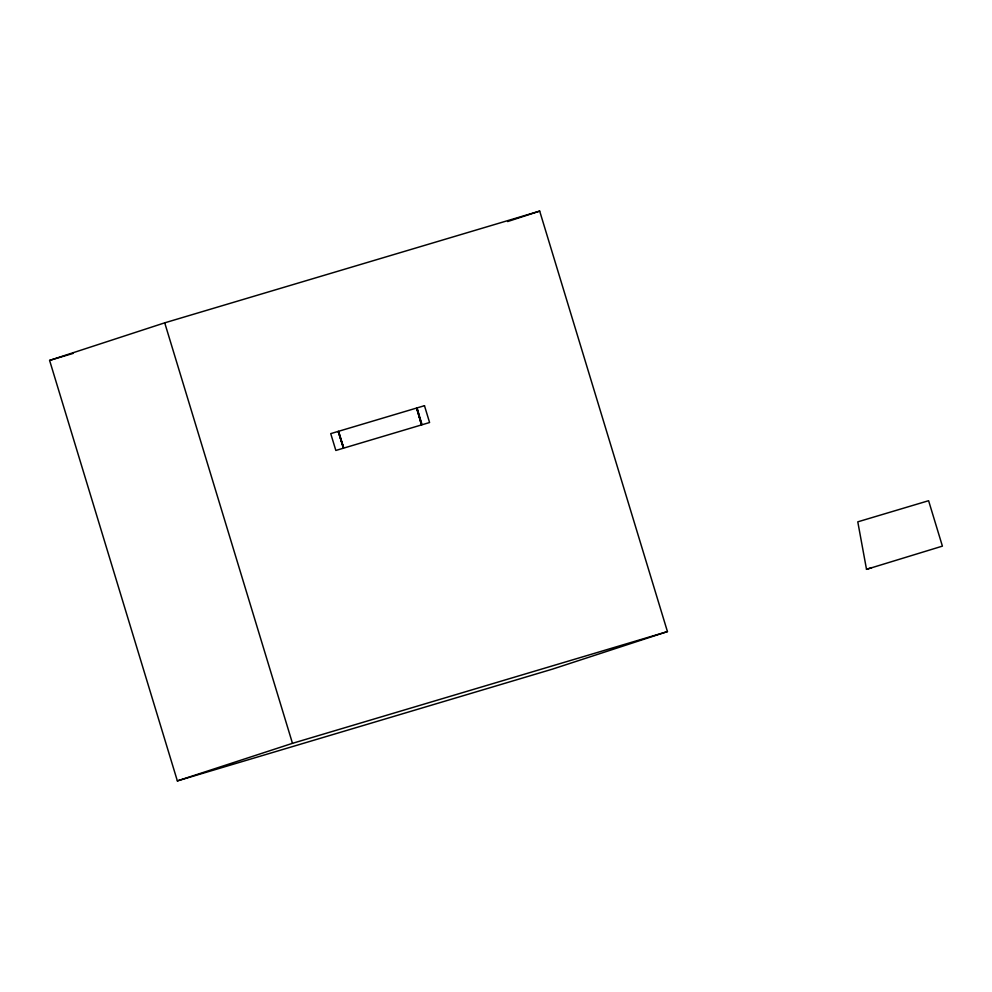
<?xml version="1.0" encoding="UTF-8"?>
<svg xmlns="http://www.w3.org/2000/svg" width="992" height="992" viewBox="0 0 992 992"><rect width="100%" height="100%" fill="white"/><g stroke="black" fill="none" stroke-linecap="round" stroke-linejoin="round"><path stroke-width="1.49" d="M49.6 360.406L164.722 322.834L539.685 211.098L667.442 631.594L552.321 669.166L177.357 780.902L49.6 360.406L73.309 353.338M507.619 221.563L539.685 211.098M343.592 447.69L338.359 431.818M417.111 408.357L421.389 424.514L416.727 408.468M177.357 780.902L292.479 743.33L667.442 631.594M866.512 569.334L942.4 546.133L928.599 500.712L857.782 521.842L866.512 569.334L871.77 567.61M338.545 431.768L343.406 447.752M164.722 322.834L292.479 743.33M338.235 431.396L330.733 433.628L335.842 450.455L343.344 448.223L338.235 431.396M416.603 408.047L338.607 431.284L343.716 448.111L421.712 424.861L416.603 408.047M424.477 405.703L416.975 407.935L422.084 424.75L429.586 422.518L424.477 405.703"/></g></svg>
